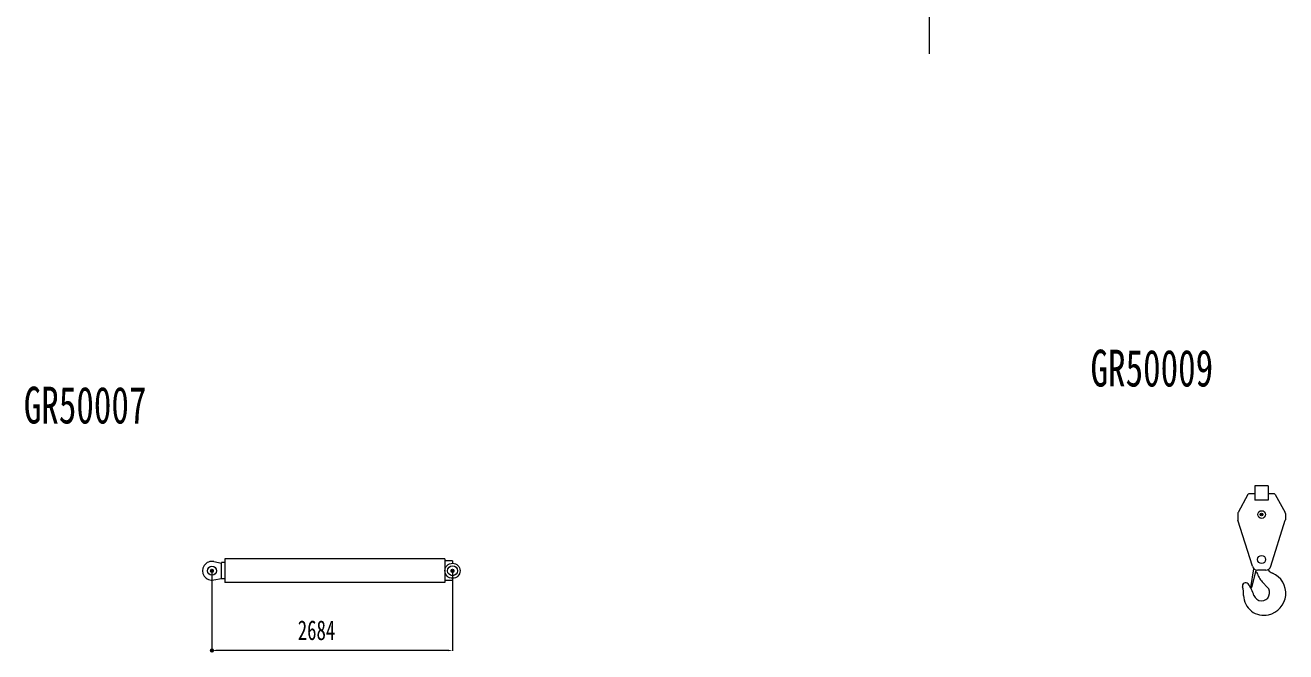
# Model space of a CAD drawing. Units: millimetres, scale not verified. Extents: x -34130 to 33905, y -21736 to 21716.
# Drawn here: x -17050 to -2986, y 1135 to 8127 of the extents above; entities that cross this region are included whole.
import ezdxf
from ezdxf.enums import TextEntityAlignment as Align

# ---------------------------------------------------------------- set-up
doc = ezdxf.new("R2010")
doc.units = ezdxf.units.MM
doc.header["$LTSCALE"] = 60
doc.header["$PDMODE"] = 32
doc.header["$PDSIZE"] = 30
doc.layers.add('0-0_0', color=3, linetype='Continuous', lineweight=18)
doc.layers.add('0-1_DEFPOINTS', color=7, linetype='Continuous')
doc.styles.add('ＭＳ ゴシック', font='')
doc.styles.get('ＭＳ ゴシック').set_extended_font_data('MS Gothic')

# ---------------------------------------------------------------- blocks, each defined once
blk = doc.blocks.new('D10')
at = {"layer": '0-0_0', "color": 7}
for p, q in [((12664.3, 22839.14), (12664.3, 21947.1)), ((15348.2, 22839.14), (15348.2, 21947.1)), ((15298.2, 21951.6), (12714.3, 21951.6))]:
    blk.add_line(p, q, dxfattribs=at)
for points in [[(12714.3, 21959.93), (12714.3, 21943.27), (12664.3, 21951.6)], [(15298.2, 21959.93), (15298.2, 21943.27), (15348.2, 21951.6)]]:
    blk.add_solid(points, dxfattribs=at)
at = {"layer": '0-1_DEFPOINTS'}
for p in [(12664.3, 22840.7), (15348.2, 22840.7), (12664.3, 21951.6)]:
    blk.add_point(p, dxfattribs=at)
at = {"layer": '0-0_0', "color": 7, "style": 'ＭＳ ゴシック', "width": 0.7}
blk.add_text('2684', height=219.9, dxfattribs=at).set_placement((13621.25, 22001.6), align=Align.BOTTOM_LEFT)

msp = doc.modelspace()

# ---------------------------------------------------------------- linework, layer by layer
at = {"layer": '0-0_0'}
msp.add_line((-6964.24, 18203.28), (-6964.24, 7806.98), dxfattribs=at)
at = {"layer": '0-0_0', "color": 6}
for p, q in [((-3180.74, 2986.78), (-3330.74, 2986.78)), ((-3330.74, 2986.78), (-3330.74, 2826.78)), ((-3180.74, 2986.78), (-3180.74, 2826.78)), ((-3408.53, 2891.58), (-3518.34, 2689.28)), ((-3330.74, 2896.78), (-3399.74, 2896.78)), ((-3180.74, 2826.78), (-3330.74, 2826.78)), ((-3111.64, 2896.78), (-3180.74, 2896.78)), ((-3102.84, 2891.58), (-2993.14, 2689.28)), ((-3520.74, 2679.68), (-3520.74, 2607.88)), ((-2990.74, 2679.68), (-2990.74, 2607.88)), ((-3358.94, 2088.88), (-3519.84, 2601.88)), ((-3152.53, 2088.88), (-2991.64, 2601.88)), ((-14944.74, 2141.78), (-14859.14, 2123.98)), ((-14859.14, 1947.48), (-14859.14, 2130.48)), ((-14824.14, 2130.48), (-14859.14, 2130.48)), ((-14824.14, 2171.48), (-14824.14, 1906.48)), ((-12366.34, 2171.48), (-14824.14, 2171.48)), ((-12366.34, 2171.48), (-12366.34, 1906.48)), ((-12282.24, 2148.98), (-12366.34, 2148.98)), ((-12282.24, 2148.98), (-12282.24, 2123.18)), ((-3344.44, 2059.38), (-3378.64, 1850.68)), ((-3364.84, 1853.88), (-3314.64, 2040.68)), ((-3209.74, 2046.78), (-3301.64, 2046.78)), ((-14944.74, 1936.18), (-14859.14, 1953.98)), ((-14824.14, 1947.48), (-14859.14, 1947.48)), ((-12366.34, 1906.48), (-14824.14, 1906.48)), ((-12282.24, 1928.98), (-12366.34, 1928.98)), ((-12282.24, 1954.88), (-12282.24, 1928.98)), ((-3371.64, 1849.48), (-3378.64, 1850.68)), ((-3242.44, 1907.78), (-3192.03, 1857.48))]:
    msp.add_line(p, q, dxfattribs=at)
for centre, radius in [((-3255.74, 2666.78), 42.75), ((-12282.24, 2038.98), 84.15), ((-3255.74, 2164.78), 45.25), ((-14966.14, 2038.98), 50), ((-12282.24, 2038.98), 55)]:
    msp.add_circle(centre, radius, dxfattribs=at)
for centre, radius, start, end in [((-3399.74, 2886.78), 10, 90, 151.522), ((-3111.64, 2886.78), 10, 28.4777, 90), ((-3500.74, 2679.68), 20, 151.522, 180), ((-3010.74, 2679.68), 20, 0, 28.4777), ((-3500.74, 2607.88), 20, 180, 197.412), ((-3010.74, 2607.88), 20, 342.5875, 0), ((-14966.14, 2038.98), 105, 78.2556, 281.7444), ((-14823.94, 2044.18), 0.2, 180, 270), ((-14823.94, 2033.78), 0.2, 90, 180), ((-3301.64, 2106.78), 60, 197.412, 270), ((-3331.44, 1995.18), 32, 17.9549, 59.9999), ((-3063.24, 2082.08), 250, 197.941, 225.784), ((-3209.74, 2106.78), 60, 270, 342.5875), ((-3108.24, 2098.78), 90, 214.44, 252.389), ((-3230.74, 1787.28), 245, 282.1436, 67.1166), ((-3434.84, 1870.28), 35.5, 38.4581, 198.482), ((-3830.74, 1761.88), 375, 0.28324, 15.0277), ((-3700.64, 1659.18), 375, 16.1346, 38.4586), ((-3370.64, 1855.38), 6, 260.704, 350.70338), ((-3255.74, 1793.78), 90, 199.75, 44.9998), ((-3230.74, 1766.78), 225, 180.793, 283.2417)]:
    msp.add_arc(centre, radius, start, end, dxfattribs=at)
at = {"layer": '0-0_0', "color": 1}
for p in [(-3255.74, 2666.78), (-14966.14, 2038.98), (-12282.24, 2038.98)]:
    msp.add_point(p, dxfattribs=at)

# ---------------------------------------------------------------- block references
at = {"layer": '0-0_0'}
msp.add_blockref('D10', (-27630.44, -20801.72), dxfattribs=at)

# ---------------------------------------------------------------- texts
at = {"layer": '0-0_0', "color": 7, "style": 'ＭＳ ゴシック', "width": 0.7}
for s, p in [('GR50009', (-5164.34, 3971.98)), ('GR50007', (-17065.74, 3559.08))]:
    msp.add_text(s, height=410.6, dxfattribs=at).set_placement(p, align=Align.BOTTOM_LEFT)

doc.saveas('drawing.dxf')
